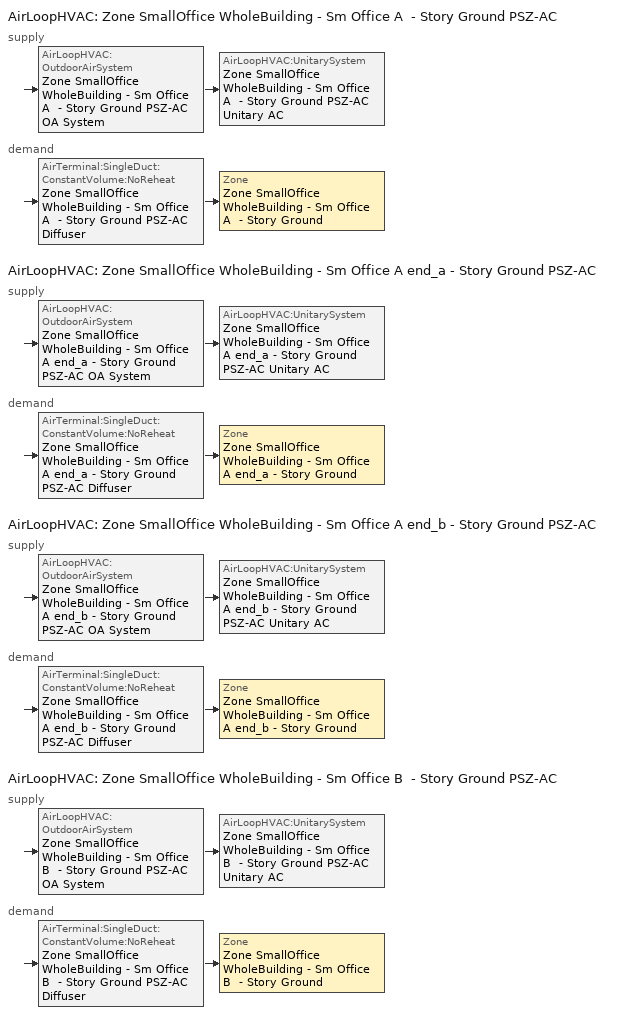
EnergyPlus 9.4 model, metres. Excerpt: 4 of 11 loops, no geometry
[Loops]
AirLoopHVAC 'Zone SmallOffice WholeBuilding - Sm Office A  - Story Ground PSZ-AC'
 supply: AirLoopHVAC:OutdoorAirSystem 'Zone SmallOffice WholeBuilding - Sm Office A  - Story Ground PSZ-AC OA System' > AirLoopHVAC:UnitarySystem 'Zone SmallOffice WholeBuilding - Sm Office A  - Story Ground PSZ-AC Unitary AC'
 demand: AirTerminal:SingleDuct:ConstantVolume:NoReheat 'Zone SmallOffice WholeBuilding - Sm Office A  - Story Ground PSZ-AC Diffuser' > Zone 'Zone SmallOffice WholeBuilding - Sm Office A  - Story Ground'
AirLoopHVAC 'Zone SmallOffice WholeBuilding - Sm Office A end_a - Story Ground PSZ-AC'
 supply: AirLoopHVAC:OutdoorAirSystem 'Zone SmallOffice WholeBuilding - Sm Office A end_a - Story Ground PSZ-AC OA System' > AirLoopHVAC:UnitarySystem 'Zone SmallOffice WholeBuilding - Sm Office A end_a - Story Ground PSZ-AC Unitary AC'
 demand: AirTerminal:SingleDuct:ConstantVolume:NoReheat 'Zone SmallOffice WholeBuilding - Sm Office A end_a - Story Ground PSZ-AC Diffuser' > Zone 'Zone SmallOffice WholeBuilding - Sm Office A end_a - Story Ground'
AirLoopHVAC 'Zone SmallOffice WholeBuilding - Sm Office A end_b - Story Ground PSZ-AC'
 supply: AirLoopHVAC:OutdoorAirSystem 'Zone SmallOffice WholeBuilding - Sm Office A end_b - Story Ground PSZ-AC OA System' > AirLoopHVAC:UnitarySystem 'Zone SmallOffice WholeBuilding - Sm Office A end_b - Story Ground PSZ-AC Unitary AC'
 demand: AirTerminal:SingleDuct:ConstantVolume:NoReheat 'Zone SmallOffice WholeBuilding - Sm Office A end_b - Story Ground PSZ-AC Diffuser' > Zone 'Zone SmallOffice WholeBuilding - Sm Office A end_b - Story Ground'
AirLoopHVAC 'Zone SmallOffice WholeBuilding - Sm Office B  - Story Ground PSZ-AC'
 supply: AirLoopHVAC:OutdoorAirSystem 'Zone SmallOffice WholeBuilding - Sm Office B  - Story Ground PSZ-AC OA System' > AirLoopHVAC:UnitarySystem 'Zone SmallOffice WholeBuilding - Sm Office B  - Story Ground PSZ-AC Unitary AC'
 demand: AirTerminal:SingleDuct:ConstantVolume:NoReheat 'Zone SmallOffice WholeBuilding - Sm Office B  - Story Ground PSZ-AC Diffuser' > Zone 'Zone SmallOffice WholeBuilding - Sm Office B  - Story Ground'
[ZoneControl:Thermostat] Temperature Difference Between Cutout And Setpoint {deltaC}=0
Name | Zone or ZoneList | Control Type Schedule | Control 1
Zone SmallOffice WholeBuilding - Sm Office A  - Story Ground Thermostat | Zone SmallOffice WholeBuilding - Sm Office A  - Story Ground | Zone SmallOffice WholeBuilding - Sm Office A  - Story Ground Thermostat Schedule | SmallOffice WholeBuilding - Sm Office - DOE Ref 1980-2004 Thermostat 7
Zone SmallOffice WholeBuilding - Sm Office A end_a - Story Ground Thermostat | Zone SmallOffice WholeBuilding - Sm Office A end_a - Story Ground | Zone SmallOffice WholeBuilding - Sm Office A end_a - Story Ground Thermostat Schedule | SmallOffice WholeBuilding - Sm Office - DOE Ref 1980-2004 Thermostat 8
Zone SmallOffice WholeBuilding - Sm Office A end_b - Story Ground Thermostat | Zone SmallOffice WholeBuilding - Sm Office A end_b - Story Ground | Zone SmallOffice WholeBuilding - Sm Office A end_b - Story Ground Thermostat Schedule | SmallOffice WholeBuilding - Sm Office - DOE Ref 1980-2004 Thermostat 5
Zone SmallOffice WholeBuilding - Sm Office B  - Story Ground Thermostat | Zone SmallOffice WholeBuilding - Sm Office B  - Story Ground | Zone SmallOffice WholeBuilding - Sm Office B  - Story Ground Thermostat Schedule | SmallOffice WholeBuilding - Sm Office - DOE Ref 1980-2004 Thermostat 2
[ThermostatSetpoint:DualSetpoint] Heating Setpoint Temperature Schedule=Small Office HtgSetp; Cooling Setpoint Temperature Schedule=Small Office ClgSetp
SmallOffice WholeBuilding - Sm Office - DOE Ref 1980-2004 Thermostat 7; SmallOffice WholeBuilding - Sm Office - DOE Ref 1980-2004 Thermostat 8; SmallOffice WholeBuilding - Sm Office - DOE Ref 1980-2004 Thermostat 5; SmallOffice WholeBuilding - Sm Office - DOE Ref 1980-2004 Thermostat 2
[AirTerminal:SingleDuct:ConstantVolume:NoReheat] Availability Schedule=Always On Discrete; Maximum Air Flow Rate {m3/s}=AutoSize
Zone SmallOffice WholeBuilding - Sm Office A  - Story Ground PSZ-AC Diffuser; Zone SmallOffice WholeBuilding - Sm Office A end_a - Story Ground PSZ-AC Diffuser; Zone SmallOffice WholeBuilding - Sm Office A end_b - Story Ground PSZ-AC Diffuser; Zone SmallOffice WholeBuilding - Sm Office B  - Story Ground PSZ-AC Diffuser
[Zone equipment]
Zone SmallOffice WholeBuilding - Sm Office A  - Story Ground: Zone SmallOffice WholeBuilding - Sm Office A  - Story Ground PSZ-AC Diffuser
Zone SmallOffice WholeBuilding - Sm Office A end_a - Story Ground: Zone SmallOffice WholeBuilding - Sm Office A end_a - Story Ground PSZ-AC Diffuser
Zone SmallOffice WholeBuilding - Sm Office A end_b - Story Ground: Zone SmallOffice WholeBuilding - Sm Office A end_b - Story Ground PSZ-AC Diffuser
Zone SmallOffice WholeBuilding - Sm Office B  - Story Ground: Zone SmallOffice WholeBuilding - Sm Office B  - Story Ground PSZ-AC Diffuser
[Sizing:Zone] Zone Cooling Design Supply Air Temperature Input Method=SupplyAirTemperature; Zone Cooling Design Supply Air Temperature {C}=12.7778; Zone Cooling Design Supply Air Temperature Difference {deltaC}=11.11; Zone Heating Design Supply Air Temperature Input Method=SupplyAirTemperature; Zone Heating Design Supply Air Temperature {C}=50; Zone Heating Design Supply Air Temperature Difference {deltaC}=11.11; Zone Cooling Design Supply Air Humidity Ratio {kgWater/kgDryAir}=0.0085; Zone Heating Design Supply Air Humidity Ratio {kgWater/kgDryAir}=0.008; Design Specification Outdoor Air Object=SmallOffice WholeBuilding - Sm Office Ventilation; Cooling Design Air Flow Method=DesignDay; Cooling Design Air Flow Rate {m3/s}=0; Cooling Minimum Air Flow per Zone Floor Area {m3/s-m2}=0.000762; Cooling Minimum Air Flow {m3/s}=0; Cooling Minimum Air Flow Fraction=0; Heating Design Air Flow Method=DesignDay; Heating Design Air Flow Rate {m3/s}=0; Heating Maximum Air Flow per Zone Floor Area {m3/s-m2}=0.002032; Heating Maximum Air Flow {m3/s}=0.141576; Heating Maximum Air Flow Fraction=0.3; Account for Dedicated Outdoor Air System=No
Zone SmallOffice WholeBuilding - Sm Office A  - Story Ground; Zone SmallOffice WholeBuilding - Sm Office A end_a - Story Ground; Zone SmallOffice WholeBuilding - Sm Office A end_b - Story Ground; Zone SmallOffice WholeBuilding - Sm Office B  - Story Ground
[Controller:MechanicalVentilation] Availability Schedule=Always On Discrete; Demand Controlled Ventilation=No; System Outdoor Air Method=ZoneSum; Design Specification Outdoor Air Object Name 1=SmallOffice WholeBuilding - Sm Office Ventilation
Name | Zone or ZoneList Name 1
Controller Mechanical Ventilation 4 | Zone SmallOffice WholeBuilding - Sm Office A  - Story Ground
Controller Mechanical Ventilation 6 | Zone SmallOffice WholeBuilding - Sm Office A end_a - Story Ground
Controller Mechanical Ventilation 2 | Zone SmallOffice WholeBuilding - Sm Office A end_b - Story Ground
Controller Mechanical Ventilation 3 | Zone SmallOffice WholeBuilding - Sm Office B  - Story Ground
[DesignSpecification:OutdoorAir]
SmallOffice WholeBuilding - Sm Office Ventilation: Outdoor Air Method=Sum; Outdoor Air Flow per Person {m3/s-person}=0.00943895; Outdoor Air Flow per Zone Floor Area {m3/s-m2}=0; Outdoor Air Flow per Zone {m3/s}=0; Outdoor Air Flow Air Changes per Hour {1/hr}=0
[AirLoopHVAC] Design Supply Air Flow Rate {m3/s}=AutoSize; Design Return Air Flow Fraction of Supply Air Flow=1
Zone SmallOffice WholeBuilding - Sm Office A  - Story Ground PSZ-AC; Zone SmallOffice WholeBuilding - Sm Office A end_a - Story Ground PSZ-AC; Zone SmallOffice WholeBuilding - Sm Office A end_b - Story Ground PSZ-AC; Zone SmallOffice WholeBuilding - Sm Office B  - Story Ground PSZ-AC
[Sizing:System] Type of Load to Size On=Sensible; Design Outdoor Air Flow Rate {m3/s}=Autosize; Central Heating Maximum System Air Flow Ratio=1; Preheat Design Temperature {C}=7.22222; Preheat Design Humidity Ratio {kgWater/kgDryAir}=0.008; Precool Design Temperature {C}=12.7778; Precool Design Humidity Ratio {kgWater/kgDryAir}=0.008; Central Cooling Design Supply Air Temperature {C}=12.7778; Central Heating Design Supply Air Temperature {C}=50; Type of Zone Sum to Use=Coincident; 100% Outdoor Air in Cooling=No; 100% Outdoor Air in Heating=No; Central Cooling Design Supply Air Humidity Ratio {kgWater/kgDryAir}=0.0085; Central Heating Design Supply Air Humidity Ratio {kgWater/kgDryAir}=0.008; Cooling Supply Air Flow Rate Method=DesignDay; Cooling Supply Air Flow Rate {m3/s}=0; Cooling Supply Air Flow Rate Per Floor Area {m3/s-m2}=0.00996765; Cooling Fraction of Autosized Cooling Supply Air Flow Rate=1; Cooling Supply Air Flow Rate Per Unit Cooling Capacity {m3/s-W}=3.94755e-05; Heating Supply Air Flow Rate Method=DesignDay; Heating Supply Air Flow Rate {m3/s}=0; Heating Supply Air Flow Rate Per Floor Area {m3/s-m2}=0.00996765; Heating Fraction of Autosized Heating Supply Air Flow Rate=1; Heating Fraction of Autosized Cooling Supply Air Flow Rate=1; Heating Supply Air Flow Rate Per Unit Heating Capacity {m3/s-W}=3.15882e-05; System Outdoor Air Method=ZoneSum; Zone Maximum Outdoor Air Fraction=1; Cooling Design Capacity Method=CoolingDesignCapacity; Cooling Design Capacity {W}=Autosize; Cooling Design Capacity Per Floor Area {W/m2}=234.7; Fraction of Autosized Cooling Design Capacity=1; Heating Design Capacity Method=HeatingDesignCapacity; Heating Design Capacity {W}=Autosize; Heating Design Capacity Per Floor Area {W/m2}=157; Fraction of Autosized Heating Design Capacity=1; Central Cooling Capacity Control Method=OnOff
Zone SmallOffice WholeBuilding - Sm Office A  - Story Ground PSZ-AC; Zone SmallOffice WholeBuilding - Sm Office A end_a - Story Ground PSZ-AC; Zone SmallOffice WholeBuilding - Sm Office A end_b - Story Ground PSZ-AC; Zone SmallOffice WholeBuilding - Sm Office B  - Story Ground PSZ-AC
[Controller:OutdoorAir] Minimum Outdoor Air Flow Rate {m3/s}=Autosize; Maximum Outdoor Air Flow Rate {m3/s}=Autosize; Economizer Control Type=NoEconomizer; Economizer Control Action Type=ModulateFlow; Economizer Maximum Limit Dry-Bulb Temperature {C}=28; Economizer Maximum Limit Enthalpy {J/kg}=64000; Lockout Type=NoLockout; Minimum Limit Type=FixedMinimum; Minimum Outdoor Air Schedule=Always On Discrete; High Humidity Control=No; Control High Indoor Humidity Based on Outdoor Humidity Ratio=Yes; Heat Recovery Bypass Control Type=BypassWhenWithinEconomizerLimits
Name | Mechanical Ventilation Controller
Zone SmallOffice WholeBuilding - Sm Office A  - Story Ground PSZ-AC OA System Controller | Controller Mechanical Ventilation 4
Zone SmallOffice WholeBuilding - Sm Office A end_a - Story Ground PSZ-AC OA System Controller | Controller Mechanical Ventilation 6
Zone SmallOffice WholeBuilding - Sm Office A end_b - Story Ground PSZ-AC OA System Controller | Controller Mechanical Ventilation 2
Zone SmallOffice WholeBuilding - Sm Office B  - Story Ground PSZ-AC OA System Controller | Controller Mechanical Ventilation 3
[SetpointManager:MixedAir] Control Variable=Temperature
Name | Setpoint Node or NodeList
Zone SmallOffice WholeBuilding - Sm Office A  - Story Ground PSZ-AC Mixed Air Node OS Default SPM | Zone SmallOffice WholeBuilding - Sm Office A  - Story Ground PSZ-AC Mixed Air Node
Zone SmallOffice WholeBuilding - Sm Office A end_a - Story Ground PSZ-AC Mixed Air Node OS Default SPM | Zone SmallOffice WholeBuilding - Sm Office A end_a - Story Ground PSZ-AC Mixed Air Node
Zone SmallOffice WholeBuilding - Sm Office A end_b - Story Ground PSZ-AC Mixed Air Node OS Default SPM | Zone SmallOffice WholeBuilding - Sm Office A end_b - Story Ground PSZ-AC Mixed Air Node
Zone SmallOffice WholeBuilding - Sm Office B  - Story Ground PSZ-AC Mixed Air Node OS Default SPM | Zone SmallOffice WholeBuilding - Sm Office B  - Story Ground PSZ-AC Mixed Air Node
[AirLoopHVAC:UnitarySystem] Control Type=Load; Dehumidification Control Type=None; Availability Schedule=Always On Discrete; Fan Placement=DrawThrough; Supply Air Fan Operating Mode Schedule=Always On Discrete; DX Heating Coil Sizing Ratio=1; Use DOAS DX Cooling Coil=No; Minimum Supply Air Temperature {C}=2; Latent Load Control=SensibleOnlyLoadControl; Cooling Supply Air Flow Rate {m3/s}=Autosize; Heating Supply Air Flow Rate {m3/s}=Autosize; No Load Supply Air Flow Rate {m3/s}=Autosize; Maximum Supply Air Temperature {C}=80; Maximum Outdoor Dry-Bulb Temperature for Supplemental Heater Operation {C}=21; Maximum Cycling Rate {cycles/hr}=2.5; Heat Pump Time Constant {s}=60; Fraction of On-Cycle Power Use=0.01; Heat Pump Fan Delay Time {s}=60; Ancillary On-Cycle Electric Power {W}=0; Ancillary Off-Cycle Electric Power {W}=0
Name | Controlling Zone or Thermostat Location | Supply Fan | Heating Coil | Cooling Coil | Supplemental Heating Coil
Zone SmallOffice WholeBuilding - Sm Office A  - Story Ground PSZ-AC Unitary AC | Zone SmallOffice WholeBuilding - Sm Office A  - Story Ground | Zone SmallOffice WholeBuilding - Sm Office A  - Story Ground PSZ-AC Fan | Zone SmallOffice WholeBuilding - Sm Office A  - Story Ground PSZ-AC Gas Htg Coil | Zone SmallOffice WholeBuilding - Sm Office A  - Story Ground PSZ-AC 1spd DX AC Clg Coil | Zone SmallOffice WholeBuilding - Sm Office A  - Story Ground PSZ-AC Electric Backup Htg Coil
Zone SmallOffice WholeBuilding - Sm Office A end_a - Story Ground PSZ-AC Unitary AC | Zone SmallOffice WholeBuilding - Sm Office A end_a - Story Ground | Zone SmallOffice WholeBuilding - Sm Office A end_a - Story Ground PSZ-AC Fan | Zone SmallOffice WholeBuilding - Sm Office A end_a - Story Ground PSZ-AC Gas Htg Coil | Zone SmallOffice WholeBuilding - Sm Office A end_a - Story Ground PSZ-AC 1spd DX AC Clg Coil | Zone SmallOffice WholeBuilding - Sm Office A end_a - Story Ground PSZ-AC Electric Backup Htg Coil
Zone SmallOffice WholeBuilding - Sm Office A end_b - Story Ground PSZ-AC Unitary AC | Zone SmallOffice WholeBuilding - Sm Office A end_b - Story Ground | Zone SmallOffice WholeBuilding - Sm Office A end_b - Story Ground PSZ-AC Fan | Zone SmallOffice WholeBuilding - Sm Office A end_b - Story Ground PSZ-AC Gas Htg Coil | Zone SmallOffice WholeBuilding - Sm Office A end_b - Story Ground PSZ-AC 1spd DX AC Clg Coil | Zone SmallOffice WholeBuilding - Sm Office A end_b - Story Ground PSZ-AC Electric Backup Htg Coil
Zone SmallOffice WholeBuilding - Sm Office B  - Story Ground PSZ-AC Unitary AC | Zone SmallOffice WholeBuilding - Sm Office B  - Story Ground | Zone SmallOffice WholeBuilding - Sm Office B  - Story Ground PSZ-AC Fan | Zone SmallOffice WholeBuilding - Sm Office B  - Story Ground PSZ-AC Gas Htg Coil | Zone SmallOffice WholeBuilding - Sm Office B  - Story Ground PSZ-AC 1spd DX AC Clg Coil | Zone SmallOffice WholeBuilding - Sm Office B  - Story Ground PSZ-AC Electric Backup Htg Coil
[Fan:OnOff] Availability Schedule=Always On Discrete; Fan Total Efficiency=0.54; Pressure Rise {Pa}=622.722; Maximum Flow Rate {m3/s}=Autosize; Motor Efficiency=0.9; Motor In Airstream Fraction=1
Name | Fan Power Ratio Function of Speed Ratio Curve | Fan Efficiency Ratio Function of Speed Ratio Curve
Zone SmallOffice WholeBuilding - Sm Office A  - Story Ground PSZ-AC Fan | Fan On Off Power Curve 3 | Fan On Off Efficiency Curve 3
Zone SmallOffice WholeBuilding - Sm Office A end_a - Story Ground PSZ-AC Fan | Fan On Off Power Curve 5 | Fan On Off Efficiency Curve 5
Zone SmallOffice WholeBuilding - Sm Office A end_b - Story Ground PSZ-AC Fan | Fan On Off Power Curve 1 | Fan On Off Efficiency Curve 1
Zone SmallOffice WholeBuilding - Sm Office B  - Story Ground PSZ-AC Fan | Fan On Off Power Curve 2 | Fan On Off Efficiency Curve 2
[Coil:Heating:Fuel] Availability Schedule=Always On Discrete; Fuel Type=NaturalGas; Burner Efficiency=0.8; Nominal Capacity {W}=AutoSize; Parasitic Electric Load {W}=0; Parasitic Fuel Load {W}=0
Zone SmallOffice WholeBuilding - Sm Office A  - Story Ground PSZ-AC Gas Htg Coil; Zone SmallOffice WholeBuilding - Sm Office A end_a - Story Ground PSZ-AC Gas Htg Coil; Zone SmallOffice WholeBuilding - Sm Office A end_b - Story Ground PSZ-AC Gas Htg Coil; Zone SmallOffice WholeBuilding - Sm Office B  - Story Ground PSZ-AC Gas Htg Coil
[Coil:Cooling:DX:SingleSpeed] Availability Schedule=Always On Discrete; Gross Rated Total Cooling Capacity {W}=Autosize; Gross Rated Sensible Heat Ratio=Autosize; Gross Rated Cooling COP {W/W}=3; Rated Air Flow Rate {m3/s}=Autosize; Rated Evaporator Fan Power Per Volume Flow Rate {W/(m3/s)}=773.3; Minimum Outdoor Dry-Bulb Temperature for Compressor Operation {C}=-25; Condenser Type=AirCooled; Evaporative Condenser Effectiveness=0; Evaporative Condenser Air Flow Rate {m3/s}=Autosize; Evaporative Condenser Pump Rated Power Consumption {W}=Autosize; Crankcase Heater Capacity {W}=0; Maximum Outdoor Dry-Bulb Temperature for Crankcase Heater Operation {C}=0; Basin Heater Capacity {W/K}=0; Basin Heater Setpoint Temperature {C}=10
Name | Total Cooling Capacity Function of Temperature Curve | Total Cooling Capacity Function of Flow Fraction Curve | Energy Input Ratio Function of Temperature Curve | Energy Input Ratio Function of Flow Fraction Curve | Part Load Fraction Correlation Curve
Zone SmallOffice WholeBuilding - Sm Office A  - Story Ground PSZ-AC 1spd DX AC Clg Coil | Curve Biquadratic 15 | Curve Quadratic 22 | Curve Biquadratic 16 | Curve Quadratic 23 | Curve Quadratic 24
Zone SmallOffice WholeBuilding - Sm Office A end_a - Story Ground PSZ-AC 1spd DX AC Clg Coil | Curve Biquadratic 23 | Curve Quadratic 34 | Curve Biquadratic 24 | Curve Quadratic 35 | Curve Quadratic 36
Zone SmallOffice WholeBuilding - Sm Office A end_b - Story Ground PSZ-AC 1spd DX AC Clg Coil | Curve Biquadratic 7 | Curve Quadratic 10 | Curve Biquadratic 8 | Curve Quadratic 11 | Curve Quadratic 12
Zone SmallOffice WholeBuilding - Sm Office B  - Story Ground PSZ-AC 1spd DX AC Clg Coil | Curve Biquadratic 11 | Curve Quadratic 16 | Curve Biquadratic 12 | Curve Quadratic 17 | Curve Quadratic 18
[Coil:Heating:Electric] Availability Schedule=Always On Discrete; Efficiency=1; Nominal Capacity {W}=Autosize
Zone SmallOffice WholeBuilding - Sm Office A  - Story Ground PSZ-AC Electric Backup Htg Coil; Zone SmallOffice WholeBuilding - Sm Office A end_a - Story Ground PSZ-AC Electric Backup Htg Coil; Zone SmallOffice WholeBuilding - Sm Office A end_b - Story Ground PSZ-AC Electric Backup Htg Coil; Zone SmallOffice WholeBuilding - Sm Office B  - Story Ground PSZ-AC Electric Backup Htg Coil
[SetpointManager:SingleZone:Reheat] Control Variable=Temperature; Minimum Supply Air Temperature {C}=12.7778; Maximum Supply Air Temperature {C}=50
Name | Control Zone | Setpoint Node or NodeList
Zone SmallOffice WholeBuilding - Sm Office A  - Story Ground Setpoint Manager SZ Reheat | Zone SmallOffice WholeBuilding - Sm Office A  - Story Ground | Zone SmallOffice WholeBuilding - Sm Office A  - Story Ground PSZ-AC Supply Outlet Node
Zone SmallOffice WholeBuilding - Sm Office A end_a - Story Ground Setpoint Manager SZ Reheat | Zone SmallOffice WholeBuilding - Sm Office A end_a - Story Ground | Zone SmallOffice WholeBuilding - Sm Office A end_a - Story Ground PSZ-AC Supply Outlet Node
Zone SmallOffice WholeBuilding - Sm Office A end_b - Story Ground Setpoint Manager SZ Reheat | Zone SmallOffice WholeBuilding - Sm Office A end_b - Story Ground | Zone SmallOffice WholeBuilding - Sm Office A end_b - Story Ground PSZ-AC Supply Outlet Node
Zone SmallOffice WholeBuilding - Sm Office B  - Story Ground Setpoint Manager SZ Reheat | Zone SmallOffice WholeBuilding - Sm Office B  - Story Ground | Zone SmallOffice WholeBuilding - Sm Office B  - Story Ground PSZ-AC Supply Outlet Node
[Schedule:Compact]
Zone SmallOffice WholeBuilding - Sm Office A  - Story Ground Thermostat Schedule; Zone SmallOffice WholeBuilding - Sm Office A end_a - Story Ground Thermostat Schedule; Zone SmallOffice WholeBuilding - Sm Office A end_b - Story Ground Thermostat Schedule; Zone SmallOffice WholeBuilding - Sm Office B  - Story Ground Thermostat Schedule: Through: 12/31, For: AllDays, Until: 24:00, 4
[Schedule:Day:Interval]
Small Office HtgSetp Default: No, 06:00, 15.6, 22:00, 21, 24:00, 15.6
Small Office HtgSetp Sat Day: No, 06:00, 15.6, 18:00, 21, 24:00, 15.6
Small Office HtgSetp SmrDsn|Sun Day; Small Office HtgSetp Summer Design Day: No, 24:00, 15.6
Small Office HtgSetp Winter Design Day: No, 24:00, 21
Small Office ClgSetp Default; Small Office ClgSetp Summer Design Day: No, 06:00, 26.7, 22:00, 24, 24:00, 26.7
Small Office ClgSetp Sat Day: No, 06:00, 26.7, 18:00, 24, 24:00, 26.7
Small Office ClgSetp WntrDsn|Sun Day; Small Office ClgSetp Winter Design Day: No, 24:00, 26.7
[Schedule:Week:Daily]
Small Office HtgSetp Week Rule - Jan1-Jan2: Small Office HtgSetp Default, Small Office HtgSetp Default, Small Office HtgSetp Default, Small Office HtgSetp Default, Small Office HtgSetp Default, Small Office HtgSetp Default, Small Office HtgSetp Sat Day, Small Office HtgSetp Default, Small Office HtgSetp Summer Design Day, Small Office HtgSetp Winter Design Day, Small Office HtgSetp Default, Small Office HtgSetp Default
Small Office HtgSetp Week Rule - Jan3-Dec31: Small Office HtgSetp SmrDsn|Sun Day, Small Office HtgSetp Default, Small Office HtgSetp Default, Small Office HtgSetp Default, Small Office HtgSetp Default, Small Office HtgSetp Default, Small Office HtgSetp Sat Day, Small Office HtgSetp Default, Small Office HtgSetp Summer Design Day, Small Office HtgSetp Winter Design Day, Small Office HtgSetp Default, Small Office HtgSetp Default
Small Office ClgSetp Week Rule - Jan1-Jan2: Small Office ClgSetp Default, Small Office ClgSetp Default, Small Office ClgSetp Default, Small Office ClgSetp Default, Small Office ClgSetp Default, Small Office ClgSetp Default, Small Office ClgSetp Sat Day, Small Office ClgSetp Default, Small Office ClgSetp Summer Design Day, Small Office ClgSetp Winter Design Day, Small Office ClgSetp Default, Small Office ClgSetp Default
Small Office ClgSetp Week Rule - Jan3-Dec31: Small Office ClgSetp WntrDsn|Sun Day, Small Office ClgSetp Default, Small Office ClgSetp Default, Small Office ClgSetp Default, Small Office ClgSetp Default, Small Office ClgSetp Default, Small Office ClgSetp Sat Day, Small Office ClgSetp Default, Small Office ClgSetp Summer Design Day, Small Office ClgSetp Winter Design Day, Small Office ClgSetp Default, Small Office ClgSetp Default
[Schedule:Year]
Small Office HtgSetp: Small Office HtgSetp Week Rule - Jan1-Jan2, 1, 1, 1, 2, Small Office HtgSetp Week Rule - Jan3-Dec31, 1, 3, 12, 31
Small Office ClgSetp: Small Office ClgSetp Week Rule - Jan1-Jan2, 1, 1, 1, 2, Small Office ClgSetp Week Rule - Jan3-Dec31, 1, 3, 12, 31
[Schedule:Constant]
Always On Discrete: Hourly Value=1
[Curve:Exponent] Coefficient1 Constant=1; Coefficient2 Constant=0; Coefficient3 Constant=0; Minimum Value of x {BasedOnField A2}=0; Maximum Value of x {BasedOnField A2}=1
Fan On Off Power Curve 3; Fan On Off Power Curve 5; Fan On Off Power Curve 1; Fan On Off Power Curve 2
[Curve:Cubic] Coefficient1 Constant=1; Coefficient2 x=0; Coefficient3 x**2=0; Coefficient4 x**3=0; Minimum Value of x {BasedOnField A2}=0; Maximum Value of x {BasedOnField A2}=1
Fan On Off Efficiency Curve 3; Fan On Off Efficiency Curve 5; Fan On Off Efficiency Curve 1; Fan On Off Efficiency Curve 2
[Curve:Biquadratic] Minimum Value of x {BasedOnField A2}=-100; Maximum Value of x {BasedOnField A2}=100; Minimum Value of y {BasedOnField A3}=-100; Maximum Value of y {BasedOnField A3}=100
Name | Coefficient1 Constant | Coefficient2 x | Coefficient3 x**2 | Coefficient4 y | Coefficient5 y**2 | Coefficient6 x*y
Curve Biquadratic 15; Curve Biquadratic 23; Curve Biquadratic 7; Curve Biquadratic 11 | 0.971212 | -0.0152755 | 0.00144345 | -0.00039321 | -6.8364e-06 | -0.000290596
Curve Biquadratic 16; Curve Biquadratic 24; Curve Biquadratic 8; Curve Biquadratic 12 | 0.286871 | 0.0239022 | -0.000810648 | 0.0134585 | 0.000338936 | -0.000487004
[Curve:Quadratic]
Name | Coefficient1 Constant | Coefficient2 x | Coefficient3 x**2 | Minimum Value of x {BasedOnField A2} | Maximum Value of x {BasedOnField A2} | Minimum Curve Output {BasedOnField A3} | Maximum Curve Output {BasedOnField A3}
Curve Quadratic 22; Curve Quadratic 23; Curve Quadratic 34; Curve Quadratic 35; Curve Quadratic 10; Curve Quadratic 11; Curve Quadratic 16; Curve Quadratic 17 | 1 | 0 | 0 | -100 | 100
Curve Quadratic 24; Curve Quadratic 36; Curve Quadratic 12; Curve Quadratic 18 | 0.909496 | 0.0986477 | -0.00819488 | 0 | 1 | 0.7 | 1
